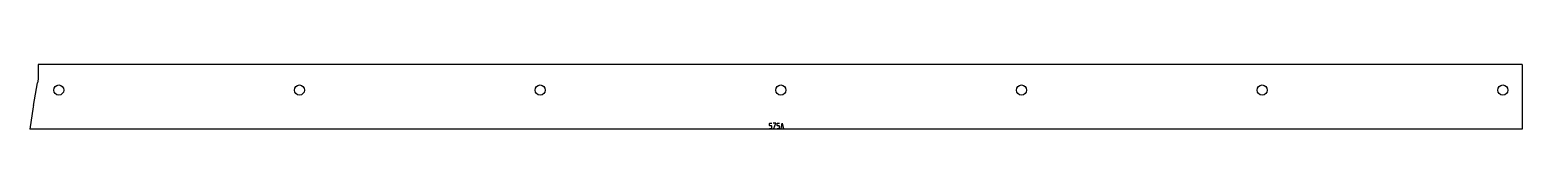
# Model space of a CAD drawing. Header units: millimetres. Extents: x -775 to 775, y -38 to 29.
import ezdxf

# ---------------------------------------------------------------- set-up
doc = ezdxf.new("R2010")
doc.units = ezdxf.units.MM

msp = doc.modelspace()

# ---------------------------------------------------------------- linework, layer by layer
at = {"color": 7, "linetype": 'Continuous', "lineweight": 25}
for p, q in [((775, 28.9), (-766.2, 28.9)), ((-766.2, 28.9), (-766.2, 13.9)), ((775, 28.9), (775, -38.3)), ((-771.2, -13.4), (-767.1, 9.9)), ((-766.2, 13.9), (-767.1, 9.9)), ((-771.7, -15), (-775, -38.3)), ((-771.2, -13.4), (-771.7, -15)), ((775, -38.3), (-775, -38.3))]:
    msp.add_line(p, q, dxfattribs=at)
for centre in [(-745, 2.5), (-495, 2.5), (-245, 2.5), (5, 2.5), (255, 2.5), (505, 2.5), (755, 2.5)]:
    msp.add_circle(centre, 5.25, dxfattribs=at)
at = {"layer": 'ENGRAVE'}
for p, q in [((-6.9, -32.3), (-6.5, -31.9)), ((-6.9, -34.2), (-6.9, -32.3)), ((-6.5, -34.6), (-6.9, -34.2)), ((-6.9, -37.3), (-4.7, -37.3)), ((-6.5, -31.9), (-4.3, -31.9)), ((-4.7, -34.6), (-6.5, -34.6)), ((-4.3, -35), (-4.7, -34.6)), ((-4.7, -37.3), (-4.3, -36.9)), ((-4.3, -36.9), (-4.3, -35)), ((-0.2, -31.9), (-2.9, -31.9)), ((-2.2, -37.3), (-0.2, -31.9)), ((1.1, -32.3), (1.5, -31.9)), ((1.1, -34.2), (1.1, -32.3)), ((1.5, -34.6), (1.1, -34.2)), ((1.1, -37.3), (3.4, -37.3)), ((1.5, -31.9), (3.8, -31.9)), ((3.4, -34.6), (1.5, -34.6)), ((3.8, -35), (3.4, -34.6)), ((3.4, -37.3), (3.8, -36.9)), ((3.8, -36.9), (3.8, -35)), ((5.2, -37.3), (6.5, -31.9)), ((7.2, -34.6), (5.8, -34.6)), ((6.5, -31.9), (7.8, -37.3)), ((7.8, -37.3), (7.2, -34.6))]:
    msp.add_line(p, q, dxfattribs=at)

doc.saveas('drawing.dxf')
